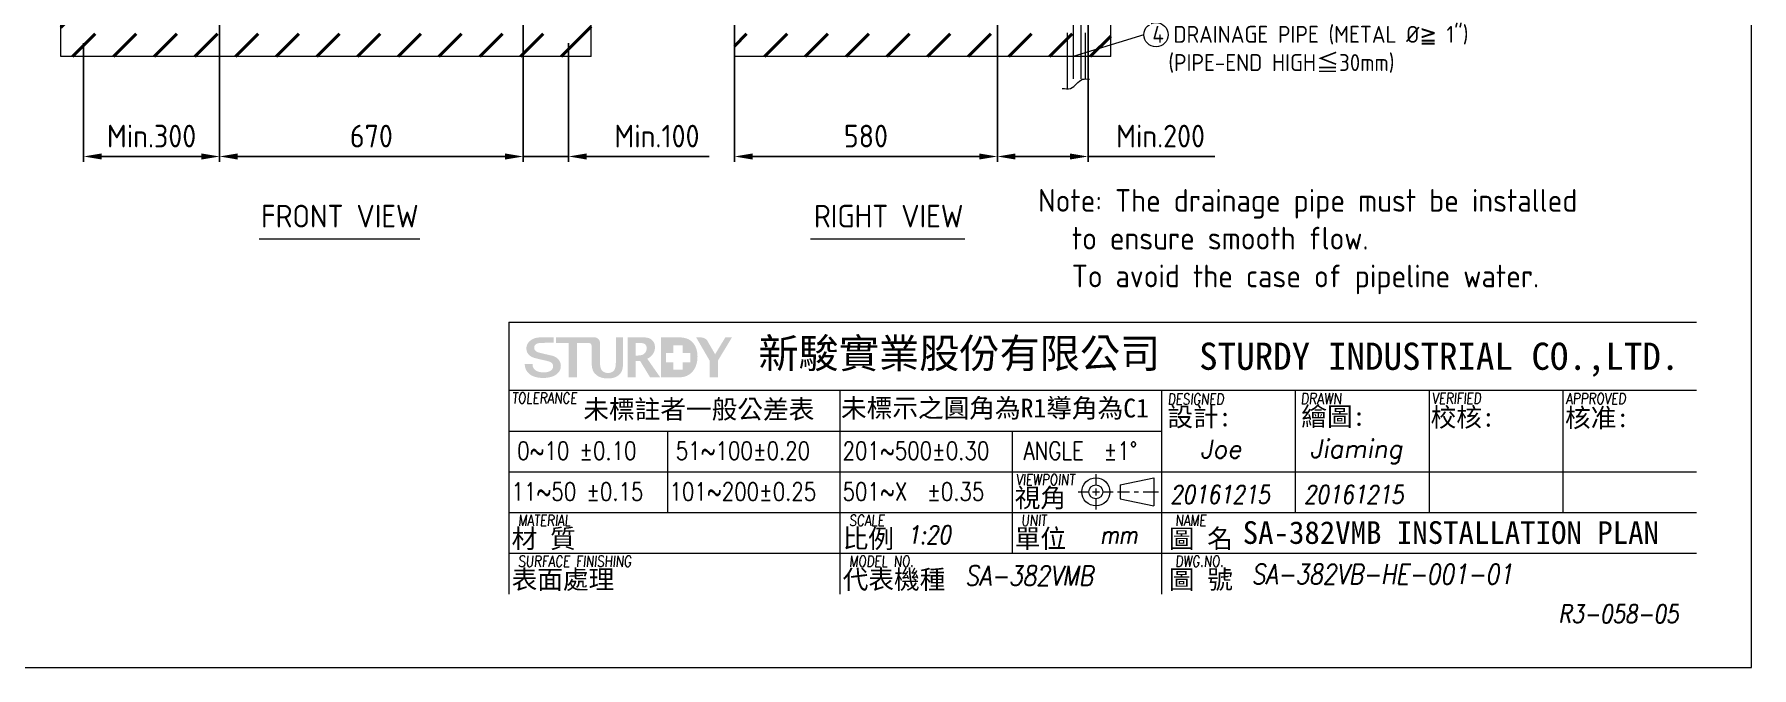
# Model space of a CAD drawing. Header units: millimetres. Extents: x 0 to 5860, y 0 to 4120.
# Drawn here: x 2071 to 5860, y 0 to 1397 of the extents above; entities that cross this region are included whole.
import ezdxf

# ---------------------------------------------------------------- set-up
doc = ezdxf.new("R2010")
doc.units = ezdxf.units.MM
doc.layers.get('0').update_dxf_attribs({"lineweight": 15})
for name, color, linetype, lineweight in [('D', 3, 'Continuous', 13), ('F', 7, 'Continuous', 15), ('P', 2, 'Continuous', 40), ('S', 4, 'Continuous', 15), ('T', 4, 'Continuous', 15)]:
    doc.layers.add(name, color=color, linetype=linetype, lineweight=lineweight)
doc.styles.get("Standard").update_dxf_attribs({"font": 'kaiu.ttf'})
doc.styles.add('STU25', font='isocp2.shx')
doc.styles.add('Text', font='romans.shx', dxfattribs={"width": 0.8, "oblique": 10})
doc.dimstyles.new('STU25', dxfattribs={"dimscale": 20, "dimtxt": 2.5, "dimasz": 2, "dimexe": 0.6, "dimexo": 1, "dimgap": 1, "dimtad": 1, "dimdsep": 46, "dimtxsty": 'STU25', "dimcen": 2, "dimazin": 2, "dimtfac": 1, "dimtmove": 0, "dimatfit": 3, "dimfxl": 0, "dimtolj": 1, "dimtzin": 0, "dimarcsym": 0})

# ---------------------------------------------------------------- blocks, each defined once
blk = doc.blocks.new('*D18')
at = {"layer": 'D', "color": 0, "lineweight": -2}
for p, q in [((4195.8, 1455.4), (4195.8, 1115.2)), ((4395.8, 1455.4), (4395.8, 1115.2)), ((4235.8, 1127.2), (4355.8, 1127.2)), ((4395.8, 1127.2), (4675.9, 1127.2))]:
    blk.add_line(p, q, dxfattribs=at)
at = {"layer": 'D', "color": 0}
for points in [[(4235.8, 1133.9), (4235.8, 1120.5), (4195.8, 1127.2)], [(4355.8, 1133.9), (4355.8, 1120.5), (4395.8, 1127.2)]]:
    blk.add_solid(points, dxfattribs=at)
at = {"layer": 'Defpoints', "color": 0}
for p in [(4195.8, 1475.4), (4395.8, 1475.4), (4395.8, 1127.2)]:
    blk.add_point(p, dxfattribs=at)
at = {"layer": 'D', "color": 0, "insert": (4555.8, 1172.2), "char_height": 50, "attachment_point": 5, "style": 'STU25'}
blk.add_mtext('\\A1;Min.200', dxfattribs=at)
blk = doc.blocks.new('*D22')
at = {"layer": 'D', "color": 0, "lineweight": -2}
for p, q in [((2479.7, 1377.4), (2479.7, 1115.2)), ((3149.7, 1377.4), (3149.7, 1115.2)), ((3109.7, 1127.2), (2519.7, 1127.2))]:
    blk.add_line(p, q, dxfattribs=at)
at = {"layer": 'D', "color": 0}
for points in [[(2519.7, 1133.9), (2519.7, 1120.5), (2479.7, 1127.2)], [(3109.7, 1133.9), (3109.7, 1120.5), (3149.7, 1127.2)]]:
    blk.add_solid(points, dxfattribs=at)
at = {"layer": 'Defpoints', "color": 0}
for p in [(2479.7, 1397.4), (3149.7, 1397.4), (2479.7, 1127.2)]:
    blk.add_point(p, dxfattribs=at)
at = {"layer": 'D', "color": 0, "insert": (2814.7, 1172.2), "char_height": 50, "attachment_point": 5, "style": 'STU25'}
blk.add_mtext('\\A1;670', dxfattribs=at)
blk = doc.blocks.new('*D23')
at = {"layer": 'D', "color": 0, "lineweight": -2}
for p, q in [((2479.7, 1455.4), (2479.7, 1115.2)), ((2179.7, 1377.4), (2179.7, 1115.2)), ((2439.7, 1127.2), (2219.7, 1127.2))]:
    blk.add_line(p, q, dxfattribs=at)
at = {"layer": 'D', "color": 0}
for points in [[(2219.7, 1133.9), (2219.7, 1120.5), (2179.7, 1127.2)], [(2439.7, 1133.9), (2439.7, 1120.5), (2479.7, 1127.2)]]:
    blk.add_solid(points, dxfattribs=at)
at = {"layer": 'Defpoints', "color": 0}
for p in [(2479.7, 1475.4), (2179.7, 1397.4), (2179.7, 1127.2)]:
    blk.add_point(p, dxfattribs=at)
at = {"layer": 'D', "color": 0, "insert": (2329.7, 1172.2), "char_height": 50, "attachment_point": 5, "style": 'STU25'}
blk.add_mtext('\\A1;Min.300', dxfattribs=at)
blk = doc.blocks.new('*D24')
at = {"layer": 'D', "color": 0, "lineweight": -2}
for p, q in [((3149.7, 1455.4), (3149.7, 1115.2)), ((3249.7, 1377.4), (3249.7, 1115.2)), ((3109.7, 1127.2), (3069.7, 1127.2)), ((3149.7, 1127.2), (3249.7, 1127.2)), ((3289.7, 1127.2), (3559.8, 1127.2))]:
    blk.add_line(p, q, dxfattribs=at)
at = {"layer": 'D', "color": 0}
for points in [[(3109.7, 1133.9), (3109.7, 1120.5), (3149.7, 1127.2)], [(3289.7, 1133.9), (3289.7, 1120.5), (3249.7, 1127.2)]]:
    blk.add_solid(points, dxfattribs=at)
at = {"layer": 'Defpoints', "color": 0}
for p in [(3149.7, 1475.4), (3249.7, 1397.4), (3249.7, 1127.2)]:
    blk.add_point(p, dxfattribs=at)
at = {"layer": 'D', "color": 0, "insert": (3444.7, 1172.2), "char_height": 50, "attachment_point": 5, "style": 'STU25'}
blk.add_mtext('\\A1;Min.100', dxfattribs=at)
blk = doc.blocks.new('*D26')
at = {"layer": 'D', "color": 0, "lineweight": -2}
for p, q in [((3615.8, 1455.4), (3615.8, 1115.2)), ((4195.8, 1455.4), (4195.8, 1115.2)), ((4155.8, 1127.2), (3655.8, 1127.2))]:
    blk.add_line(p, q, dxfattribs=at)
at = {"layer": 'D', "color": 0}
for points in [[(3655.8, 1133.9), (3655.8, 1120.5), (3615.8, 1127.2)], [(4155.8, 1133.9), (4155.8, 1120.5), (4195.8, 1127.2)]]:
    blk.add_solid(points, dxfattribs=at)
at = {"layer": 'Defpoints', "color": 0}
for p in [(3615.8, 1475.4), (4195.8, 1475.4), (3615.8, 1127.2)]:
    blk.add_point(p, dxfattribs=at)
at = {"layer": 'D', "color": 0, "insert": (3905.8, 1172.2), "char_height": 50, "attachment_point": 5, "style": 'STU25'}
blk.add_mtext('\\A1;580', dxfattribs=at)

msp = doc.modelspace()

# ---------------------------------------------------------------- hatches: boundary and pattern name
at = {"layer": 'F'}
h = msp.add_hatch(color=256, dxfattribs=at)
edge = h.paths.add_edge_path()
edge.add_spline(control_points=[(3170.174, 669.584), (3170.174, 666.289), (3170.812, 663.471), (3172.092, 661.133), (3173.37, 658.802), (3175.151, 656.892), (3177.433, 655.404), (3179.715, 653.912), (3182.337, 652.827), (3185.305, 652.142), (3188.268, 651.463), (3191.477, 651.114), (3194.952, 651.114), (3198.692, 651.114), (3201.885, 651.501), (3204.531, 652.264), (3207.182, 653.028), (3209.325, 654.014), (3210.973, 655.223), (3212.615, 656.432), (3213.798, 657.817), (3214.523, 659.385), (3215.254, 660.956), (3215.622, 662.546), (3215.622, 664.154), (3215.622, 667.451), (3214.773, 669.889), (3213.089, 671.458), (3211.401, 673.024), (3209.555, 674.13), (3207.546, 674.778), (3204.078, 675.9), (3200.039, 676.965), (3195.435, 677.976), (3190.823, 678.977), (3185.144, 680.288), (3178.391, 681.896), (3174.188, 682.865), (3170.705, 684.127), (3167.914, 685.7), (3165.139, 687.274), (3162.924, 689.016), (3161.282, 690.947), (3159.636, 692.884), (3158.475, 694.932), (3157.79, 697.102), (3157.104, 699.28), (3156.762, 701.488), (3156.762, 703.745), (3156.762, 708.089), (3157.79, 711.85), (3159.844, 715.033), (3161.902, 718.209), (3164.608, 720.841), (3167.986, 722.937), (3171.363, 725.024), (3174.097, 726.297), (3178.387, 727.307), (3182.678, 728.314), (3188.524, 728.345), (3192.899, 728.345), (3198.01, 728.345), (3216.605, 728.345), (3216.605, 728.345), (3216.605, 728.345), (3216.551, 716.315), (3216.551, 716.315), (3216.551, 716.315), (3188.377, 716.492), (3185.558, 715.91), (3183.478, 715.475), (3181.632, 715.266), (3179.901, 714.422), (3178.161, 713.578), (3176.723, 712.434), (3175.582, 710.984), (3174.445, 709.539), (3173.875, 707.726), (3173.875, 705.553), (3173.875, 702.494), (3174.943, 700.104), (3177.094, 698.37), (3179.237, 696.638), (3182.036, 695.332), (3185.503, 694.449), (3185.875, 694.37), (3187.309, 694.028), (3189.821, 693.424), (3192.333, 692.82), (3195.13, 692.156), (3198.234, 691.428), (3201.338, 690.706), (3204.377, 690), (3207.34, 689.315), (3210.308, 688.631), (3212.431, 688.134), (3213.705, 687.806), (3216.9, 686.925), (3219.677, 685.714), (3222.058, 684.191), (3224.427, 682.667), (3226.412, 680.913), (3228.007, 678.94), (3229.606, 676.965), (3230.792, 674.857), (3231.571, 672.607), (3232.341, 670.349), (3232.731, 668.097), (3232.731, 665.845), (3232.731, 661.015), (3231.616, 656.892), (3229.376, 653.479), (3227.139, 650.056), (3224.202, 647.258), (3220.545, 645.088), (3216.9, 642.905), (3212.748, 641.321), (3208.093, 640.316), (3203.44, 639.31), (3198.692, 638.801), (3193.85, 638.801), (3188.292, 638.801), (3183.04, 639.412), (3178.126, 640.615), (3173.189, 641.825), (3168.899, 643.675), (3165.25, 646.167), (3161.597, 648.664), (3158.675, 651.865), (3156.49, 655.762), (3154.3, 659.674), (3153.153, 664.278), (3153.067, 669.584), (3153.067, 669.584), (3170.174, 669.584), (3170.174, 669.584)], knot_values=[0, 0, 0, 0, 1, 1, 1, 2, 2, 2, 3, 3, 3, 4, 4, 4, 5, 5, 5, 6, 6, 6, 7, 7, 7, 8, 8, 8, 9, 9, 9, 10, 10, 10, 11, 11, 11, 12, 12, 12, 13, 13, 13, 14, 14, 14, 15, 15, 15, 16, 16, 16, 17, 17, 17, 18, 18, 18, 19, 19, 19, 20, 20, 20, 21, 21, 21, 22, 22, 22, 23, 23, 23, 24, 24, 24, 25, 25, 25, 26, 26, 26, 27, 27, 27, 28, 28, 28, 29, 29, 29, 30, 30, 30, 31, 31, 31, 32, 32, 32, 33, 33, 33, 34, 34, 34, 35, 35, 35, 36, 36, 36, 37, 37, 37, 38, 38, 38, 39, 39, 39, 40, 40, 40, 41, 41, 41, 42, 42, 42, 43, 43, 43, 44, 44, 44, 45, 45, 45, 45], degree=3, periodic=0)
edge = h.paths.add_edge_path()
edge.add_spline(control_points=[(3300.69, 709.595), (3300.401, 711.611), (3299.811, 713.609), (3298.632, 714.488), (3295.839, 716.568), (3293.149, 716.134), (3293.149, 716.134), (3293.149, 716.134), (3290.72, 716.134), (3290.72, 716.134), (3290.72, 716.134), (3268.415, 716.134), (3268.415, 716.134), (3268.415, 716.134), (3268.415, 639.932), (3268.415, 639.932), (3268.415, 639.932), (3250.052, 639.932), (3250.052, 639.932), (3250.052, 639.932), (3250.052, 716.134), (3250.052, 716.134), (3250.052, 716.134), (3221.825, 716.134), (3221.825, 716.134), (3221.825, 716.134), (3221.825, 728.345), (3221.825, 728.345), (3221.825, 728.345), (3303.442, 728.345), (3303.442, 728.345)], knot_values=[5.57805139, 5.57805139, 5.57805139, 5.57805139, 6, 6, 6, 7, 7, 7, 8, 8, 8, 9, 9, 9, 10, 10, 10, 11, 11, 11, 12, 12, 12, 13, 13, 13, 14, 14, 14, 15, 15, 15, 15], degree=3, periodic=0)
edge.add_spline(control_points=[(3303.28, 728.345), (3304.976, 728.345), (3306.881, 728.345), (3306.881, 728.345), (3306.881, 728.345), (3311.981, 728.677), (3315.937, 724.296), (3319.544, 720.306), (3319.057, 715.39), (3319.057, 715.39), (3319.057, 715.39), (3319.057, 674.086), (3319.057, 674.086), (3319.057, 664.283), (3320.723, 657.78), (3324.043, 654.591), (3327.375, 651.399), (3331.693, 649.806), (3336.986, 649.806), (3342.208, 649.806), (3346.352, 651.377), (3349.446, 654.532), (3352.536, 657.69), (3354.081, 663.765), (3354.081, 672.777), (3354.081, 672.777), (3354.081, 728.345), (3354.081, 728.345), (3354.081, 728.345), (3370.111, 728.345), (3370.111, 728.345), (3370.111, 728.345), (3370.111, 674.033), (3370.111, 674.033), (3370.111, 663.791), (3368.817, 656.458), (3366.25, 652.013), (3363.687, 647.586), (3359.965, 644.082), (3355.108, 641.53), (3350.258, 638.99), (3344.102, 637.711), (3336.657, 637.711), (3329.32, 637.711), (3323.033, 638.899), (3317.779, 641.257), (3312.526, 643.633), (3308.354, 647.151), (3305.286, 651.837), (3302.237, 656.512), (3300.69, 663.979), (3300.69, 674.211), (3300.69, 674.211), (3300.69, 693.955), (3300.69, 709.595)], knot_values=[0.44538039, 0.44538039, 0.44538039, 0.44538039, 1, 1, 1, 2, 2, 2, 3, 3, 3, 4, 4, 4, 5, 5, 5, 6, 6, 6, 7, 7, 7, 8, 8, 8, 9, 9, 9, 10, 10, 10, 11, 11, 11, 12, 12, 12, 13, 13, 13, 14, 14, 14, 15, 15, 15, 16, 16, 16, 17, 17, 17, 17.60391729, 17.60391729, 17.60391729, 17.60391729], degree=3, periodic=0)
h = msp.add_hatch(color=256, dxfattribs=at)
edge = h.paths.add_edge_path()
edge.add_spline(control_points=[(3306.881, 728.345), (3306.881, 728.345), (3221.825, 728.345), (3221.825, 728.345)], knot_values=[14, 14, 14, 14, 15, 15, 15, 15], degree=3, periodic=0)
edge.add_spline(control_points=[(3221.825, 728.345), (3221.825, 728.345), (3221.825, 716.134), (3221.825, 716.134)], knot_values=[13, 13, 13, 13, 14, 14, 14, 14], degree=3, periodic=0)
edge.add_spline(control_points=[(3221.825, 716.134), (3221.825, 716.134), (3250.052, 716.134), (3250.052, 716.134)], knot_values=[12, 12, 12, 12, 13, 13, 13, 13], degree=3, periodic=0)
edge.add_spline(control_points=[(3250.052, 716.134), (3250.052, 716.134), (3250.052, 639.932), (3250.052, 639.932)], knot_values=[11, 11, 11, 11, 12, 12, 12, 12], degree=3, periodic=0)
edge.add_spline(control_points=[(3250.052, 639.932), (3250.052, 639.932), (3268.415, 639.932), (3268.415, 639.932)], knot_values=[10, 10, 10, 10, 11, 11, 11, 11], degree=3, periodic=0)
edge.add_spline(control_points=[(3268.415, 639.932), (3268.415, 639.932), (3268.415, 716.134), (3268.415, 716.134)], knot_values=[9, 9, 9, 9, 10, 10, 10, 10], degree=3, periodic=0)
edge.add_spline(control_points=[(3268.415, 716.134), (3268.415, 716.134), (3290.72, 716.134), (3290.72, 716.134)], knot_values=[8, 8, 8, 8, 9, 9, 9, 9], degree=3, periodic=0)
edge.add_spline(control_points=[(3290.72, 716.134), (3290.72, 716.134), (3293.149, 716.134), (3293.149, 716.134)], knot_values=[7, 7, 7, 7, 8, 8, 8, 8], degree=3, periodic=0)
edge.add_spline(control_points=[(3293.149, 716.134), (3293.149, 716.134), (3295.839, 716.568), (3298.632, 714.488)], knot_values=[6, 6, 6, 6, 7, 7, 7, 7], degree=3, periodic=0)
edge.add_spline(control_points=[(3298.632, 714.488), (3299.811, 713.609), (3300.401, 711.611), (3300.69, 709.595)], knot_values=[5.57805139, 5.57805139, 5.57805139, 5.57805139, 6, 6, 6, 6], degree=3, periodic=0)
edge.add_spline(control_points=[(3300.69, 709.595), (3300.69, 693.955), (3300.69, 674.211), (3300.69, 674.211)], knot_values=[17, 17, 17, 17, 17.60391729, 17.60391729, 17.60391729, 17.60391729], degree=3, periodic=0)
edge.add_spline(control_points=[(3300.69, 674.211), (3300.69, 663.979), (3302.237, 656.512), (3305.286, 651.837)], knot_values=[16, 16, 16, 16, 17, 17, 17, 17], degree=3, periodic=0)
edge.add_spline(control_points=[(3305.286, 651.837), (3308.354, 647.151), (3312.526, 643.633), (3317.779, 641.257)], knot_values=[15, 15, 15, 15, 16, 16, 16, 16], degree=3, periodic=0)
edge.add_spline(control_points=[(3317.779, 641.257), (3323.033, 638.899), (3329.32, 637.711), (3336.657, 637.711)], knot_values=[14, 14, 14, 14, 15, 15, 15, 15], degree=3, periodic=0)
edge.add_spline(control_points=[(3336.657, 637.711), (3344.102, 637.711), (3350.258, 638.99), (3355.108, 641.53)], knot_values=[13, 13, 13, 13, 14, 14, 14, 14], degree=3, periodic=0)
edge.add_spline(control_points=[(3355.108, 641.53), (3359.965, 644.082), (3363.687, 647.586), (3366.25, 652.013)], knot_values=[12, 12, 12, 12, 13, 13, 13, 13], degree=3, periodic=0)
edge.add_spline(control_points=[(3366.25, 652.013), (3368.817, 656.458), (3370.111, 663.791), (3370.111, 674.033)], knot_values=[11, 11, 11, 11, 12, 12, 12, 12], degree=3, periodic=0)
edge.add_spline(control_points=[(3370.111, 674.033), (3370.111, 674.033), (3370.111, 728.345), (3370.111, 728.345)], knot_values=[10, 10, 10, 10, 11, 11, 11, 11], degree=3, periodic=0)
edge.add_spline(control_points=[(3370.111, 728.345), (3370.111, 728.345), (3354.081, 728.345), (3354.081, 728.345)], knot_values=[9, 9, 9, 9, 10, 10, 10, 10], degree=3, periodic=0)
edge.add_spline(control_points=[(3354.081, 728.345), (3354.081, 728.345), (3354.081, 672.777), (3354.081, 672.777)], knot_values=[8, 8, 8, 8, 9, 9, 9, 9], degree=3, periodic=0)
edge.add_spline(control_points=[(3354.081, 672.777), (3354.081, 663.765), (3352.536, 657.69), (3349.446, 654.532)], knot_values=[7, 7, 7, 7, 8, 8, 8, 8], degree=3, periodic=0)
edge.add_spline(control_points=[(3349.446, 654.532), (3346.352, 651.377), (3342.208, 649.806), (3336.986, 649.806)], knot_values=[6, 6, 6, 6, 7, 7, 7, 7], degree=3, periodic=0)
edge.add_spline(control_points=[(3336.986, 649.806), (3331.693, 649.806), (3327.375, 651.399), (3324.043, 654.591)], knot_values=[5, 5, 5, 5, 6, 6, 6, 6], degree=3, periodic=0)
edge.add_spline(control_points=[(3324.043, 654.591), (3320.723, 657.78), (3319.057, 664.283), (3319.057, 674.086)], knot_values=[4, 4, 4, 4, 5, 5, 5, 5], degree=3, periodic=0)
edge.add_spline(control_points=[(3319.057, 674.086), (3319.057, 674.086), (3319.057, 715.39), (3319.057, 715.39)], knot_values=[3, 3, 3, 3, 4, 4, 4, 4], degree=3, periodic=0)
edge.add_spline(control_points=[(3319.057, 715.39), (3319.057, 715.39), (3319.544, 720.306), (3315.937, 724.296)], knot_values=[2, 2, 2, 2, 3, 3, 3, 3], degree=3, periodic=0)
edge.add_spline(control_points=[(3315.937, 724.296), (3311.981, 728.677), (3306.881, 728.345), (3306.881, 728.345)], knot_values=[1, 1, 1, 1, 2, 2, 2, 2], degree=3, periodic=0)
h = msp.add_hatch(color=256, dxfattribs=at)
edge = h.paths.add_edge_path()
edge.add_spline(control_points=[(3380.467, 639.932), (3380.467, 639.932), (3380.467, 728.345), (3380.467, 728.345), (3380.467, 728.345), (3413.512, 728.345), (3413.512, 728.345), (3420.283, 728.345), (3425.428, 727.5), (3428.971, 725.809), (3432.503, 724.12), (3435.302, 721.547), (3437.355, 718.107), (3439.399, 714.664), (3440.431, 710.776), (3440.431, 706.442), (3440.431, 701.27), (3438.923, 696.38), (3435.948, 691.781), (3432.961, 687.193), (3428.746, 683.679), (3423.306, 681.261), (3423.306, 681.261), (3452.146, 639.932), (3452.146, 639.932), (3452.146, 639.932), (3429.776, 639.932), (3429.776, 639.932), (3429.776, 639.932), (3407.748, 676.125), (3407.748, 676.125), (3407.748, 676.125), (3397.76, 676.125), (3397.76, 676.125), (3397.76, 676.125), (3397.76, 639.932), (3397.76, 639.932), (3397.76, 639.932), (3380.467, 639.932), (3380.467, 639.932)], knot_values=[0, 0, 0, 0, 1, 1, 1, 2, 2, 2, 3, 3, 3, 4, 4, 4, 5, 5, 5, 6, 6, 6, 7, 7, 7, 8, 8, 8, 9, 9, 9, 10, 10, 10, 11, 11, 11, 12, 12, 12, 13, 13, 13, 13], degree=3, periodic=0)
edge = h.paths.add_edge_path(flags=16)
edge.add_spline(control_points=[(3397.76, 688.219), (3397.76, 688.219), (3401.956, 688.219), (3401.956, 688.219), (3409.515, 688.219), (3414.756, 689.876), (3417.676, 693.182), (3420.592, 696.498), (3422.07, 700.237), (3422.07, 704.415), (3422.07, 708.036), (3420.889, 710.913), (3418.528, 713.048), (3416.175, 715.177), (3411.381, 716.246), (3404.163, 716.246), (3404.163, 716.246), (3397.76, 716.246), (3397.76, 716.246), (3397.76, 716.246), (3397.76, 688.219), (3397.76, 688.219)], knot_values=[0, 0, 0, 0, 1, 1, 1, 2, 2, 2, 3, 3, 3, 4, 4, 4, 5, 5, 5, 6, 6, 6, 7, 7, 7, 7], degree=3, periodic=0)
h = msp.add_hatch(color=256, dxfattribs=at)
edge = h.paths.add_edge_path()
edge.add_spline(control_points=[(3453.812, 728.345), (3453.812, 728.345), (3453.812, 639.932), (3453.812, 639.932)], knot_values=[0, 0, 0, 0, 1, 1, 1, 1], degree=3, periodic=0)
edge.add_spline(control_points=[(3453.812, 639.932), (3453.812, 639.932), (3490.245, 639.932), (3490.245, 639.932)], knot_values=[8, 8, 8, 8, 9, 9, 9, 9], degree=3, periodic=0)
edge.add_spline(control_points=[(3490.245, 639.932), (3500.906, 639.932), (3509.317, 641.942), (3515.44, 645.969)], knot_values=[7, 7, 7, 7, 8, 8, 8, 8], degree=3, periodic=0)
edge.add_spline(control_points=[(3515.44, 645.969), (3521.583, 649.992), (3526.246, 655.47), (3529.449, 662.4)], knot_values=[6, 6, 6, 6, 7, 7, 7, 7], degree=3, periodic=0)
edge.add_spline(control_points=[(3529.449, 662.4), (3532.656, 669.323), (3534.262, 677.196), (3534.262, 685.994)], knot_values=[5, 5, 5, 5, 6, 6, 6, 6], degree=3, periodic=0)
edge.add_spline(control_points=[(3534.262, 685.994), (3534.262, 694.992), (3532.573, 702.667), (3529.209, 709.02)], knot_values=[4, 4, 4, 4, 5, 5, 5, 5], degree=3, periodic=0)
edge.add_spline(control_points=[(3529.209, 709.02), (3525.849, 715.368), (3521.329, 720.183), (3515.644, 723.45)], knot_values=[3, 3, 3, 3, 4, 4, 4, 4], degree=3, periodic=0)
edge.add_spline(control_points=[(3515.644, 723.45), (3509.98, 726.708), (3502.049, 728.345), (3491.853, 728.345)], knot_values=[2, 2, 2, 2, 3, 3, 3, 3], degree=3, periodic=0)
edge.add_spline(control_points=[(3491.853, 728.345), (3491.853, 728.345), (3453.812, 728.345), (3453.812, 728.345)], knot_values=[1, 1, 1, 1, 2, 2, 2, 2], degree=3, periodic=0)
h.paths.add_polyline_path([(3464.485, 673.426), (3480.964, 673.426), (3480.964, 656.961), (3501.544, 656.961), (3501.544, 673.426), (3518.459, 673.426), (3518.459, 694.012), (3501.544, 694.012), (3501.544, 710.934), (3480.964, 710.934), (3480.964, 694.012), (3464.485, 694.012)], flags=16)
h = msp.add_hatch(color=256, dxfattribs=at)
edge = h.paths.add_edge_path()
edge.add_spline(control_points=[(3560.981, 639.932), (3560.981, 639.932), (3560.981, 676.97), (3560.981, 676.97), (3560.981, 676.97), (3531.263, 728.345), (3531.263, 728.345), (3531.263, 728.345), (3538.321, 728.345), (3538.321, 728.345), (3538.321, 728.345), (3545.203, 728.639), (3550.304, 725.991), (3555.401, 723.343), (3557.049, 718.856), (3557.049, 718.856), (3557.049, 718.856), (3573.149, 691.034), (3573.149, 691.034), (3573.149, 691.034), (3595.629, 728.345), (3595.629, 728.345), (3595.629, 728.345), (3610.222, 728.345), (3610.222, 728.345), (3610.222, 728.345), (3579.342, 677.083), (3579.342, 677.083), (3579.342, 677.083), (3579.342, 639.932), (3579.342, 639.932), (3579.342, 639.932), (3560.981, 639.932), (3560.981, 639.932)], knot_values=[0, 0, 0, 0, 1, 1, 1, 2, 2, 2, 3, 3, 3, 4, 4, 4, 5, 5, 5, 6, 6, 6, 7, 7, 7, 8, 8, 8, 9, 9, 9, 10, 10, 10, 11, 11, 11, 11], degree=3, periodic=0)
at = {"layer": 'P'}
h = msp.add_hatch(dxfattribs=at)
h.set_pattern_fill('ANSI31', color=256, scale=20, style=0)
h.paths.add_polyline_path([(3299.716, 3081.904), (2129.716, 3081.904), (2129.716, 1347.404), (3299.716, 1347.404)])
edge = h.paths.add_edge_path(flags=16)
edge.add_line((3249.716, 3031.904), (2179.716, 3031.904))
edge.add_line((2179.716, 1397.404), (2179.716, 3031.904))
edge.add_line((3249.716, 1397.404), (3249.716, 3031.904))
edge.add_line((3251.255, 1397.404), (2179.716, 1397.404))
h = msp.add_hatch(dxfattribs=at)
h.set_pattern_fill('ANSI31', color=256, scale=20, style=0)
h.paths.add_polyline_path([(4445.82, 3081.904), (3615.82, 3081.904), (3615.82, 3031.904), (4395.82, 3031.904), (4395.82, 1397.404), (3615.82, 1397.404), (3615.82, 1347.404), (4445.82, 1347.404)])

# ---------------------------------------------------------------- linework, layer by layer
for p, q in [((4349.707, 1399.623), (4349.707, 1276.366)), ((4389.707, 1399.623), (4389.707, 1298.199))]:
    msp.add_line(p, q)
at = {"layer": 'D'}
for p, q in [((4362.707, 1473.904), (4362.707, 1298.199)), ((4379.707, 1473.904), (4379.707, 1298.199)), ((4519.123, 1395.68), (4362.707, 1347.404)), ((2566.802, 945.976), (2921.619, 945.976)), ((3783.543, 945.976), (4124.384, 945.976))]:
    msp.add_line(p, q, dxfattribs=at)
msp.add_circle((4545.856, 1395.68), 26.733, dxfattribs=at)
msp.add_spline([(4339.043, 1277.506), (4357.372, 1277.506), (4383.778, 1297.375), (4399, 1297.375)], degree=3, dxfattribs=at)
at = {"layer": 'F', "color": 7}
for p, q in [((3118.213, 761.787), (5738.213, 761.787)), ((4227.107, 761.787), (5738.213, 761.787)), ((3118.213, 611.787), (5738.213, 611.787)), ((3848.213, 611.787), (3848.213, 161.787)), ((4853.213, 611.787), (4853.213, 341.787)), ((5148.213, 611.787), (5148.213, 341.787)), ((5443.213, 611.787), (5443.213, 341.787)), ((3118.213, 521.787), (4558.213, 521.787)), ((3468.213, 521.787), (3468.213, 341.787)), ((4228.213, 521.787), (4228.213, 251.787)), ((3118.213, 431.787), (5738.213, 431.787)), ((4298.213, 431.787), (5738.213, 431.787)), ((4558.213, 431.787), (5738.213, 431.787)), ((3118.213, 341.787), (5738.213, 341.787)), ((5738.213, 251.787), (3118.213, 251.787))]:
    msp.add_line(p, q, dxfattribs=at)
at = {"layer": 'F'}
for p, q in [((3118.213, 761.787), (3118.213, 161.787)), ((4558.213, 611.787), (4558.213, 161.787))]:
    msp.add_line(p, q, dxfattribs=at)
at = {"layer": 'F', "color": 0}
for p, q in [((4413.13, 426.316), (4413.13, 402.877)), ((4466.587, 402.877), (4541.068, 418.466)), ((4541.068, 418.466), (4541.068, 356.803)), ((4374.448, 387.634), (4397.888, 387.634)), ((4405.427, 387.634), (4420.834, 387.634)), ((4413.13, 395.338), (4413.13, 379.93)), ((4428.373, 387.634), (4451.308, 387.634)), ((4460.833, 387.634), (4487.229, 387.634)), ((4466.587, 402.877), (4466.587, 372.392)), ((4497.873, 387.634), (4507.24, 387.634)), ((4517.279, 387.634), (4551.645, 387.634)), ((4413.13, 372.392), (4413.13, 348.952)), ((4466.587, 372.392), (4541.068, 356.803))]:
    msp.add_line(p, q, dxfattribs=at)
at = {"layer": 'F', "color": 6}
msp.add_lwpolyline([(0, 4120), (0, 0), (5860, 0), (5860, 4120)], close=True, dxfattribs=at)
at = {"layer": 'F', "color": 0}
for radius in [30.832, 15.243]:
    msp.add_circle((4413.13, 387.634), radius, dxfattribs=at)
at = {"layer": 'S'}
for p, q in [((2129.716, 1347.404), (2129.716, 3081.904)), ((3299.716, 1347.404), (3299.716, 3081.904)), ((4445.82, 1347.404), (4445.82, 3081.904)), ((3615.82, 1397.404), (3615.82, 1347.404)), ((4445.82, 1347.404), (3615.82, 1347.404))]:
    msp.add_line(p, q, dxfattribs=at)
at = {"layer": 'S', "lineweight": 15}
msp.add_line((3299.716, 1347.404), (2129.716, 1347.404), dxfattribs=at)

# ---------------------------------------------------------------- texts
at = {"attachment_point": 1, "style": 'STU25'}
for s, insert, char_height in [('{\\f標楷體|b0|i0|c136|p65;新駿實業股份有限公司}', (3668.722, 725.747), 65), ('{\\f標楷體|b0|i0|c136|p65;STURDY\\H0.9667x; \\H1.034x;INDUSTRIAL CO.,LTD.}', (4640.994, 716.746), 60)]:
    msp.add_mtext(s, dxfattribs=dict(at, insert=insert, char_height=char_height))
at = {"layer": 'D', "color": 4}
msp.add_text('SA-382VMB INSTALLATION PLAN', height=50, dxfattribs=at).set_placement((4737.142, 272.886))
at = {"layer": 'D', "insert": (4537.84, 1415.221), "char_height": 37.333, "attachment_point": 1, "style": 'STU25'}
msp.add_mtext('4 DRAINAGE PIPE (METAL %%C{\\f新細明體|b0|i0|c136|p18;≧} 1")\\P{\\f????|b0|i0|c136|p18; } (PIPE-END HIGH{\\f標楷體|b0|i0|c136|p65;≦}30mm)', dxfattribs=at)
at = {"layer": 'D', "color": 11, "char_height": 50, "attachment_point": 1}
for s, insert in [('{\\Fisocp2.shx;Note: The drainage pipe must be installed \\P\\f???|b0|i0|c0|p65;    \\Fisocp2.shx;to ensure smooth flow.\\P\\f???|b0|i0|c0|p65;    \\Fisocp2.shx;To avoid the case of pipeline water.}', (4285.722, 1055.291)), ('{\\Fisocp2.shx;FRONT VIEW}', (2571.251, 1020.731)), ('{\\Fisocp2.shx;RIGHT VIEW}', (3791.138, 1020.731))]:
    msp.add_mtext(s, dxfattribs=dict(at, insert=insert))
at = {"layer": 'F', "color": 1, "lineweight": 15, "style": 'Text', "oblique": 5, "width": 0.8}
for s, height, p in [('TOLERANCE', 24, (3124.54, 582.604)), ('DESIGNED', 24, (4571.356, 580.24)), ('DRAWN', 24.9089, (4864.665, 580.686)), ('VERIFIED', 24, (5154.414, 581.8)), ('APPROVED', 24, (5450.004, 581.245)), ('VIEWPOINT', 24, (4236.574, 402.604)), ('MATERIAL', 24, (3138.342, 312.604)), ('SCALE', 24, (3868.767, 312.604)), ('UNIT', 24, (4248.342, 312.604)), ('NAME', 24, (4588.212, 312.604)), ('SURFACE FINISHING', 24, (3138.342, 222.604)), ('MODEL NO.', 24, (3868.767, 222.604)), ('DWG.NO.', 24, (4588.212, 222.604))]:
    msp.add_text(s, height=height, dxfattribs=at).set_placement(p)
at = {"layer": 'F', "lineweight": -3}
for s, height, p in [('未標註者一般公差表', 41.5149, (3282.303, 549.005)), ('未標示之圓角為R1導角為C1', 41.51487, (3850.804, 551.693)), ('設計:', 41.5149, (4570.788, 532.132)), ('繪圖:', 41.5149, (4866.327, 533.272)), ('校核:', 41.5149, (5151.725, 531.5)), ('核准:', 41.5149, (5448.239, 530.388)), ('視角', 41.5149, (4234.112, 353.789)), ('材 質', 41.5149, (3124.112, 263.789)), ('比例', 41.5149, (3854.536, 263.789)), ('單位', 41.5149, (4234.112, 263.789)), ('圖 名', 41.5149, (4573.981, 263.789)), ('表面處理', 41.5149, (3124.112, 173.789)), ('代表機種', 41.5149, (3854.536, 173.789)), ('圖 號', 41.5149, (4573.981, 173.789))]:
    msp.add_text(s, height=height, dxfattribs=at).set_placement(p)
at = {"layer": 'F', "lineweight": 20, "style": 'Text', "width": 0.8}
for s, p in [('0~10 ±0.10', (3136.329, 458.232)), ('51~100±0.20', (3486.329, 458.232)), ('201~500±0.30', (3854.378, 458.232)), ('ANGLE  ±1%%D', (4253.52, 458.232)), ('11~50 ±0.15', (3124.073, 368.232)), ('101~200±0.25', (3472.541, 368.232)), ('501~X  ±0.35', (3854.378, 368.232))]:
    msp.add_text(s, height=40, dxfattribs=at).set_placement(p)
at = {"layer": 'T', "lineweight": 20, "style": 'Text', "oblique": 10}
for s, p in [('Joe', (4643.169, 462.094)), ('Jiaming', (4885.263, 462.748))]:
    msp.add_text(s, height=40, dxfattribs=at).set_placement(p)
at = {"layer": 'T', "lineweight": 20, "style": 'Text', "oblique": 10, "width": 0.8}
for s, height, p in [('20161215', 40, (4577.256, 361.87)), ('20161215', 40, (4872.256, 361.87)), ('1:20', 40, (3997.12, 273.055)), ('mm', 40, (4422.283, 273.168)), ('SA-382VB-HE-001-01', 44, (4756.678, 184.08)), ('SA-382VMB', 44, (4124.658, 180.787))]:
    msp.add_text(s, height=height, dxfattribs=at).set_placement(p)
at = {"layer": 'T', "linetype": 'Continuous', "lineweight": 20, "insert": (5433.702, 138.677), "char_height": 40, "attachment_point": 1, "style": 'Text'}
msp.add_mtext('R3-058-05', dxfattribs=at)

# ---------------------------------------------------------------- dimensions: what is measured, and where the dimension line sits
at = {"layer": 'D'}
for base, p1, p2, picture, middle in [((2179.716, 1127.205), (2479.716, 1475.404), (2179.716, 1397.404), '*D23', (2329.716, 1172.205)), ((3249.716, 1127.205), (3149.716, 1475.404), (3249.716, 1397.404), '*D24', (3444.736, 1172.205)), ((4395.82, 1127.205), (4195.82, 1475.404), (4395.82, 1475.404), '*D18', (4555.84, 1172.21))]:
    dim = msp.add_linear_dim(base=base, p1=p1, p2=p2, text='Min.<>', dimstyle='STU25', dxfattribs=at)
    dim.commit()
    dim.dimension.update_dxf_attribs({"geometry": picture, "text_midpoint": middle})
for base, p1, p2, picture, middle in [((3615.82, 1127.205), (4195.82, 1475.404), (3615.82, 1475.404), '*D26', (3905.82, 1172.205)), ((2479.716, 1127.205), (3149.716, 1397.404), (2479.716, 1397.404), '*D22', (2814.716, 1172.205))]:
    dim = msp.add_linear_dim(base=base, p1=p1, p2=p2, dimstyle='STU25', dxfattribs=at)
    dim.commit()
    dim.dimension.update_dxf_attribs({"geometry": picture, "text_midpoint": middle})

doc.saveas('drawing.dxf')
